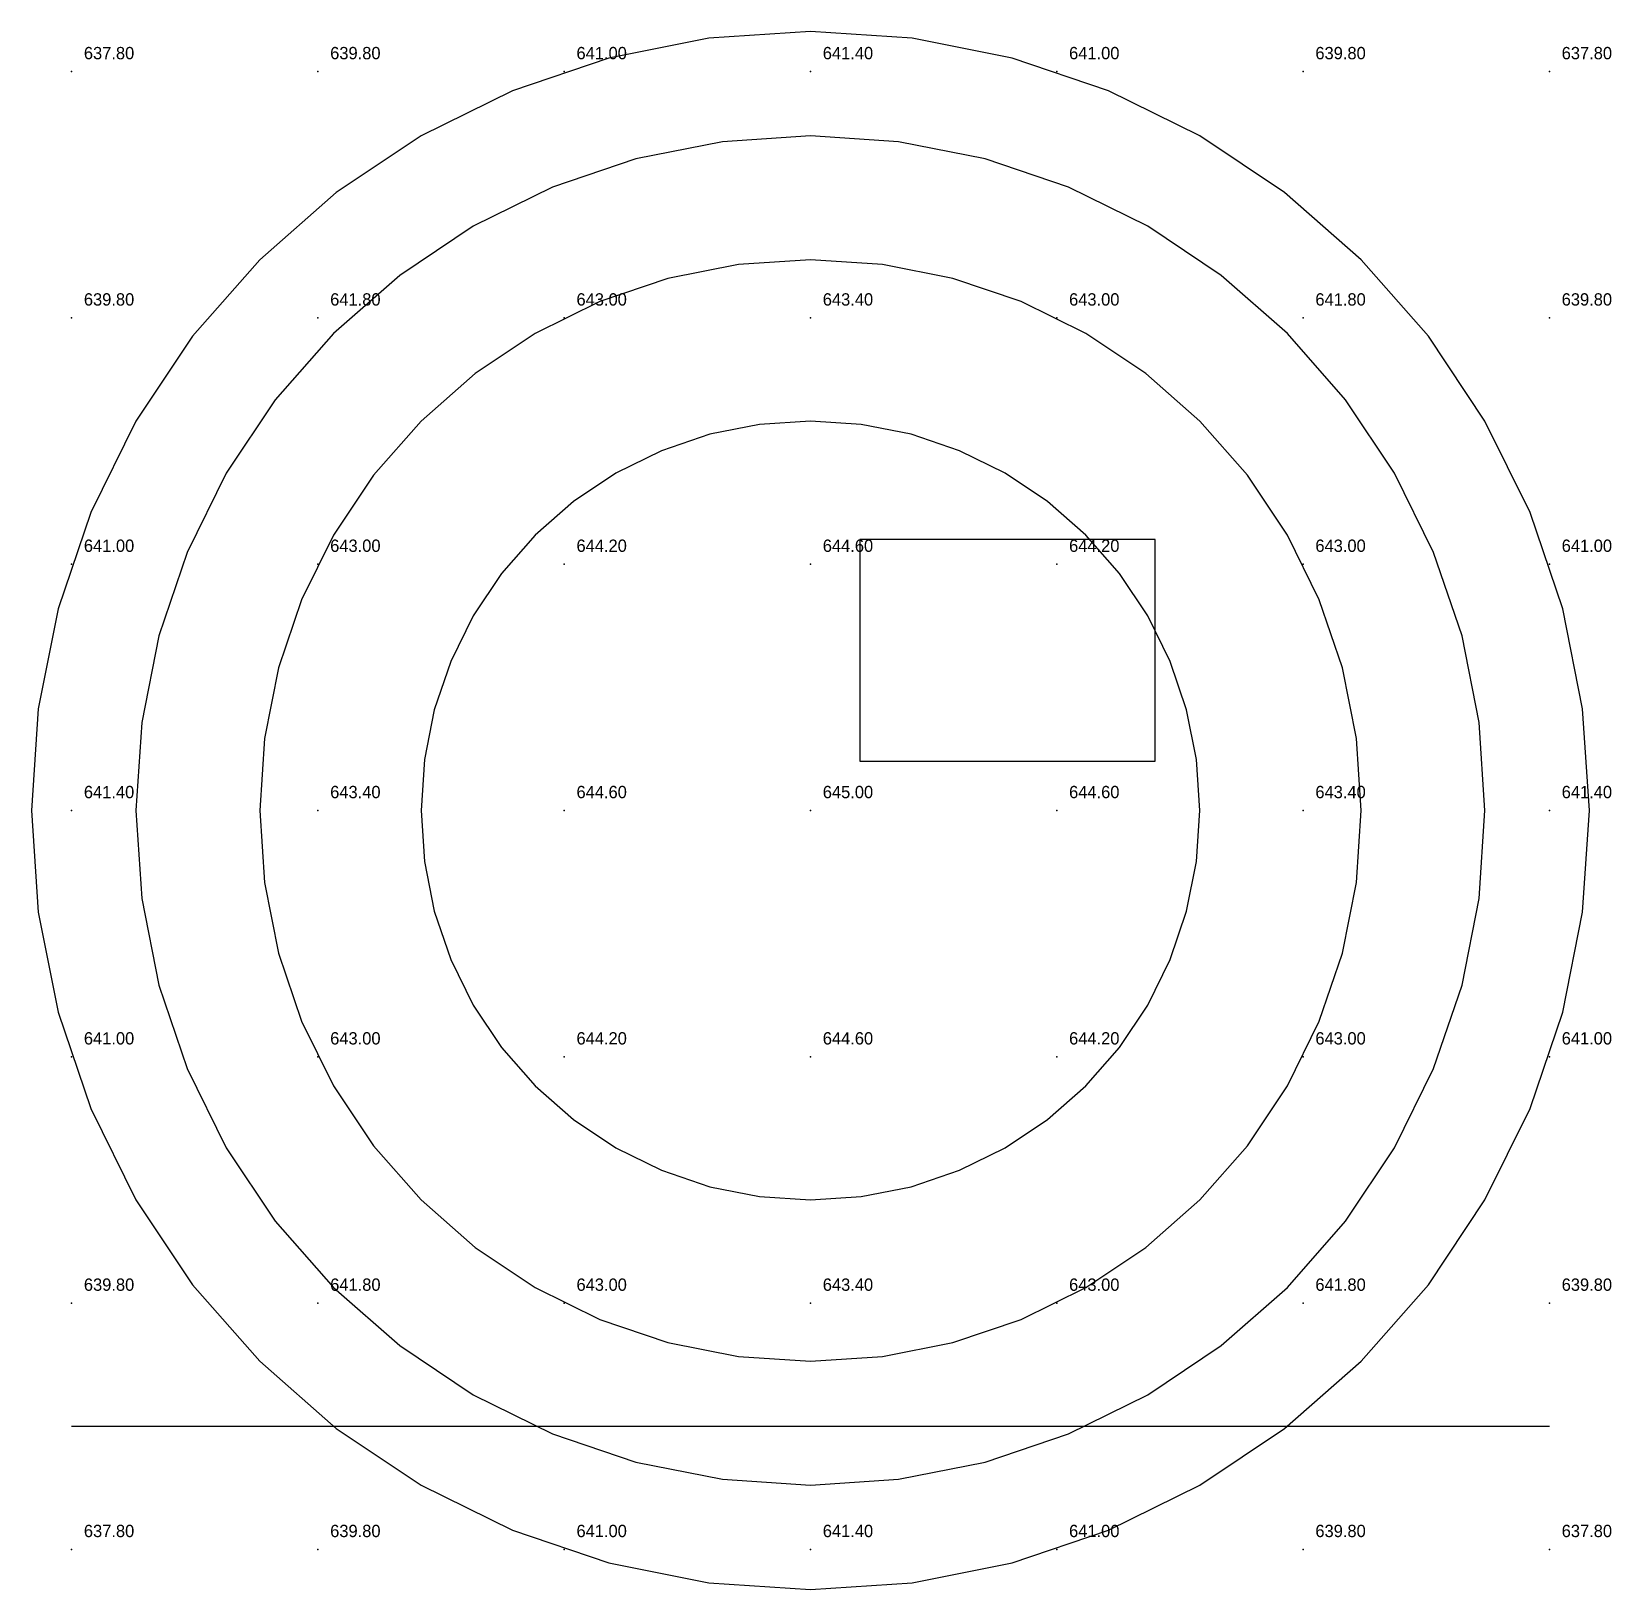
# Model space of a CAD drawing. Extents: x 431218.4 to 431282.5, y 4581268.4 to 4581331.6.
import ezdxf

# ---------------------------------------------------------------- set-up
doc = ezdxf.new("R2010")
doc.units = 0
for name, color, linetype in [('COTAS', 7, 'Continuous'), ('CURVAS', 7, 'Continuous'), ('EDIFICACION', 7, 'Continuous'), ('PUNTOS', 7, 'Continuous'), ('RUPTURA', 7, 'Continuous')]:
    doc.layers.add(name, color=color, linetype=linetype)

msp = doc.modelspace()

# ---------------------------------------------------------------- linework, layer by layer
at = {"layer": 'CURVAS'}
for points in [[(431281.623, 4581300), (431281.352, 4581304.128), (431280.545, 4581308.185), (431279.216, 4581312.102), (431277.386, 4581315.811), (431275.088, 4581319.251), (431272.361, 4581322.361), (431269.251, 4581325.088), (431265.811, 4581327.386), (431262.102, 4581329.216), (431258.185, 4581330.545), (431254.128, 4581331.352), (431250, 4581331.623), (431245.872, 4581331.352), (431241.815, 4581330.545), (431237.898, 4581329.216), (431234.189, 4581327.386), (431230.749, 4581325.088), (431227.639, 4581322.361), (431224.912, 4581319.251), (431222.614, 4581315.811), (431220.784, 4581312.102), (431219.455, 4581308.185), (431218.648, 4581304.128), (431218.377, 4581300), (431218.648, 4581295.872), (431219.455, 4581291.815), (431220.784, 4581287.898), (431222.614, 4581284.189), (431224.912, 4581280.749), (431227.639, 4581277.639), (431230.749, 4581274.912), (431234.189, 4581272.614), (431237.898, 4581270.784), (431241.815, 4581269.455), (431245.872, 4581268.648), (431250, 4581268.377), (431254.128, 4581268.648), (431258.185, 4581269.455), (431262.102, 4581270.784), (431265.811, 4581272.614), (431269.251, 4581274.912), (431272.361, 4581277.639), (431275.088, 4581280.749), (431277.386, 4581284.189), (431279.216, 4581287.898), (431280.545, 4581291.815), (431281.352, 4581295.872)], [(431277.386, 4581300), (431277.152, 4581303.575), (431276.453, 4581307.088), (431275.301, 4581310.48), (431273.717, 4581313.693), (431271.727, 4581316.672), (431269.365, 4581319.365), (431266.672, 4581321.727), (431263.693, 4581323.717), (431260.48, 4581325.301), (431257.088, 4581326.453), (431253.575, 4581327.152), (431250, 4581327.386), (431246.425, 4581327.152), (431242.912, 4581326.453), (431239.52, 4581325.301), (431236.307, 4581323.717), (431233.328, 4581321.727), (431230.635, 4581319.365), (431228.273, 4581316.672), (431226.283, 4581313.693), (431224.699, 4581310.48), (431223.547, 4581307.088), (431222.848, 4581303.575), (431222.614, 4581300), (431222.848, 4581296.425), (431223.547, 4581292.912), (431224.699, 4581289.52), (431226.283, 4581286.307), (431228.273, 4581283.328), (431230.635, 4581280.635), (431233.328, 4581278.273), (431236.307, 4581276.283), (431239.52, 4581274.699), (431242.912, 4581273.547), (431246.425, 4581272.848), (431250, 4581272.614), (431253.575, 4581272.848), (431257.088, 4581273.547), (431260.48, 4581274.699), (431263.693, 4581276.283), (431266.672, 4581278.273), (431269.365, 4581280.635), (431271.727, 4581283.328), (431273.717, 4581286.307), (431275.301, 4581289.52), (431276.453, 4581292.912), (431277.152, 4581296.425)], [(431272.361, 4581300), (431272.169, 4581302.919), (431271.599, 4581305.787), (431270.659, 4581308.557), (431269.365, 4581311.18), (431267.74, 4581313.612), (431265.811, 4581315.811), (431263.612, 4581317.74), (431261.18, 4581319.365), (431258.557, 4581320.659), (431255.787, 4581321.599), (431252.919, 4581322.169), (431250, 4581322.361), (431247.081, 4581322.169), (431244.213, 4581321.599), (431241.443, 4581320.659), (431238.82, 4581319.365), (431236.388, 4581317.74), (431234.189, 4581315.811), (431232.26, 4581313.612), (431230.635, 4581311.18), (431229.341, 4581308.557), (431228.401, 4581305.787), (431227.831, 4581302.919), (431227.639, 4581300), (431227.831, 4581297.081), (431228.401, 4581294.213), (431229.341, 4581291.443), (431230.635, 4581288.82), (431232.26, 4581286.388), (431234.189, 4581284.189), (431236.388, 4581282.26), (431238.82, 4581280.635), (431241.443, 4581279.341), (431244.213, 4581278.401), (431247.081, 4581277.831), (431250, 4581277.639), (431252.919, 4581277.831), (431255.787, 4581278.401), (431258.557, 4581279.341), (431261.18, 4581280.635), (431263.612, 4581282.26), (431265.811, 4581284.189), (431267.74, 4581286.388), (431269.365, 4581288.82), (431270.659, 4581291.443), (431271.599, 4581294.213), (431272.169, 4581297.081)], [(431265.811, 4581300), (431265.676, 4581302.064), (431265.273, 4581304.092), (431264.608, 4581306.051), (431263.693, 4581307.906), (431262.544, 4581309.625), (431261.18, 4581311.18), (431259.625, 4581312.544), (431257.906, 4581313.693), (431256.051, 4581314.608), (431254.092, 4581315.273), (431252.064, 4581315.676), (431250, 4581315.811), (431247.936, 4581315.676), (431245.908, 4581315.273), (431243.949, 4581314.608), (431242.094, 4581313.693), (431240.375, 4581312.544), (431238.82, 4581311.18), (431237.456, 4581309.625), (431236.307, 4581307.906), (431235.392, 4581306.051), (431234.727, 4581304.092), (431234.324, 4581302.064), (431234.189, 4581300), (431234.324, 4581297.936), (431234.727, 4581295.908), (431235.392, 4581293.949), (431236.307, 4581292.094), (431237.456, 4581290.375), (431238.82, 4581288.82), (431240.375, 4581287.456), (431242.094, 4581286.307), (431243.949, 4581285.392), (431245.908, 4581284.727), (431247.936, 4581284.324), (431250, 4581284.189), (431252.064, 4581284.324), (431254.092, 4581284.727), (431256.051, 4581285.392), (431257.906, 4581286.307), (431259.625, 4581287.456), (431261.18, 4581288.82), (431262.544, 4581290.375), (431263.693, 4581292.094), (431264.608, 4581293.949), (431265.273, 4581295.908), (431265.676, 4581297.936)]]:
    msp.add_lwpolyline(points, close=True, dxfattribs=at)
at = {"layer": 'EDIFICACION'}
for p, q in [((431264, 4581311), (431252, 4581311)), ((431252, 4581311), (431252, 4581302)), ((431264, 4581302), (431264, 4581311)), ((431252, 4581302), (431264, 4581302))]:
    msp.add_line(p, q, dxfattribs=at)
at = {"layer": 'PUNTOS'}
for p in [(431220, 4581330, 637.8), (431230, 4581330, 639.8), (431240, 4581330, 641), (431250, 4581330, 641.4), (431260, 4581330, 641), (431270, 4581330, 639.8), (431280, 4581330, 637.8), (431220, 4581320, 639.8), (431230, 4581320, 641.8), (431240, 4581320, 643), (431250, 4581320, 643.4), (431260, 4581320, 643), (431270, 4581320, 641.8), (431280, 4581320, 639.8), (431220, 4581310, 641), (431230, 4581310, 643), (431240, 4581310, 644.2), (431250, 4581310, 644.6), (431260, 4581310, 644.2), (431270, 4581310, 643), (431280, 4581310, 641), (431220, 4581300, 641.4), (431230, 4581300, 643.4), (431240, 4581300, 644.6), (431250, 4581300, 645), (431260, 4581300, 644.6), (431270, 4581300, 643.4), (431280, 4581300, 641.4), (431220, 4581290, 641), (431230, 4581290, 643), (431240, 4581290, 644.2), (431250, 4581290, 644.6), (431260, 4581290, 644.2), (431270, 4581290, 643), (431280, 4581290, 641), (431220, 4581280, 639.8), (431230, 4581280, 641.8), (431240, 4581280, 643), (431250, 4581280, 643.4), (431260, 4581280, 643), (431270, 4581280, 641.8), (431280, 4581280, 639.8), (431220, 4581270, 637.8), (431230, 4581270, 639.8), (431240, 4581270, 641), (431250, 4581270, 641.4), (431260, 4581270, 641), (431270, 4581270, 639.8), (431280, 4581270, 637.8)]:
    msp.add_point(p, dxfattribs=at)
at = {"layer": 'RUPTURA'}
msp.add_polyline3d([(431220, 4581275, 638.9), (431226, 4581275, 640.196), (431232, 4581275, 641.204), (431238, 4581275, 641.924), (431244, 4581275, 642.356), (431250, 4581275, 642.5), (431256, 4581275, 642.356), (431262, 4581275, 641.924), (431268, 4581275, 641.204), (431274, 4581275, 640.196), (431280, 4581275, 638.9)], dxfattribs=at)

# ---------------------------------------------------------------- texts
at = {"layer": 'COTAS'}
for s, p in [('637.80', (431220.5, 4581330.5)), ('639.80', (431230.5, 4581330.5)), ('641.00', (431240.5, 4581330.5)), ('641.40', (431250.5, 4581330.5)), ('641.00', (431260.5, 4581330.5)), ('639.80', (431270.5, 4581330.5)), ('637.80', (431280.5, 4581330.5)), ('639.80', (431220.5, 4581320.5)), ('641.80', (431230.5, 4581320.5)), ('643.00', (431240.5, 4581320.5)), ('643.40', (431250.5, 4581320.5)), ('643.00', (431260.5, 4581320.5)), ('641.80', (431270.5, 4581320.5)), ('639.80', (431280.5, 4581320.5)), ('641.00', (431220.5, 4581310.5)), ('643.00', (431230.5, 4581310.5)), ('644.20', (431240.5, 4581310.5)), ('644.60', (431250.5, 4581310.5)), ('644.20', (431260.5, 4581310.5)), ('643.00', (431270.5, 4581310.5)), ('641.00', (431280.5, 4581310.5)), ('641.40', (431220.5, 4581300.5)), ('643.40', (431230.5, 4581300.5)), ('644.60', (431240.5, 4581300.5)), ('645.00', (431250.5, 4581300.5)), ('644.60', (431260.5, 4581300.5)), ('643.40', (431270.5, 4581300.5)), ('641.40', (431280.5, 4581300.5)), ('641.00', (431220.5, 4581290.5)), ('643.00', (431230.5, 4581290.5)), ('644.20', (431240.5, 4581290.5)), ('644.60', (431250.5, 4581290.5)), ('644.20', (431260.5, 4581290.5)), ('643.00', (431270.5, 4581290.5)), ('641.00', (431280.5, 4581290.5)), ('639.80', (431220.5, 4581280.5)), ('641.80', (431230.5, 4581280.5)), ('643.00', (431240.5, 4581280.5)), ('643.40', (431250.5, 4581280.5)), ('643.00', (431260.5, 4581280.5)), ('641.80', (431270.5, 4581280.5)), ('639.80', (431280.5, 4581280.5)), ('637.80', (431220.5, 4581270.5)), ('639.80', (431230.5, 4581270.5)), ('641.00', (431240.5, 4581270.5)), ('641.40', (431250.5, 4581270.5)), ('641.00', (431260.5, 4581270.5)), ('639.80', (431270.5, 4581270.5)), ('637.80', (431280.5, 4581270.5))]:
    msp.add_text(s, height=0.5, dxfattribs=at).set_placement(p)

doc.saveas('drawing.dxf')
